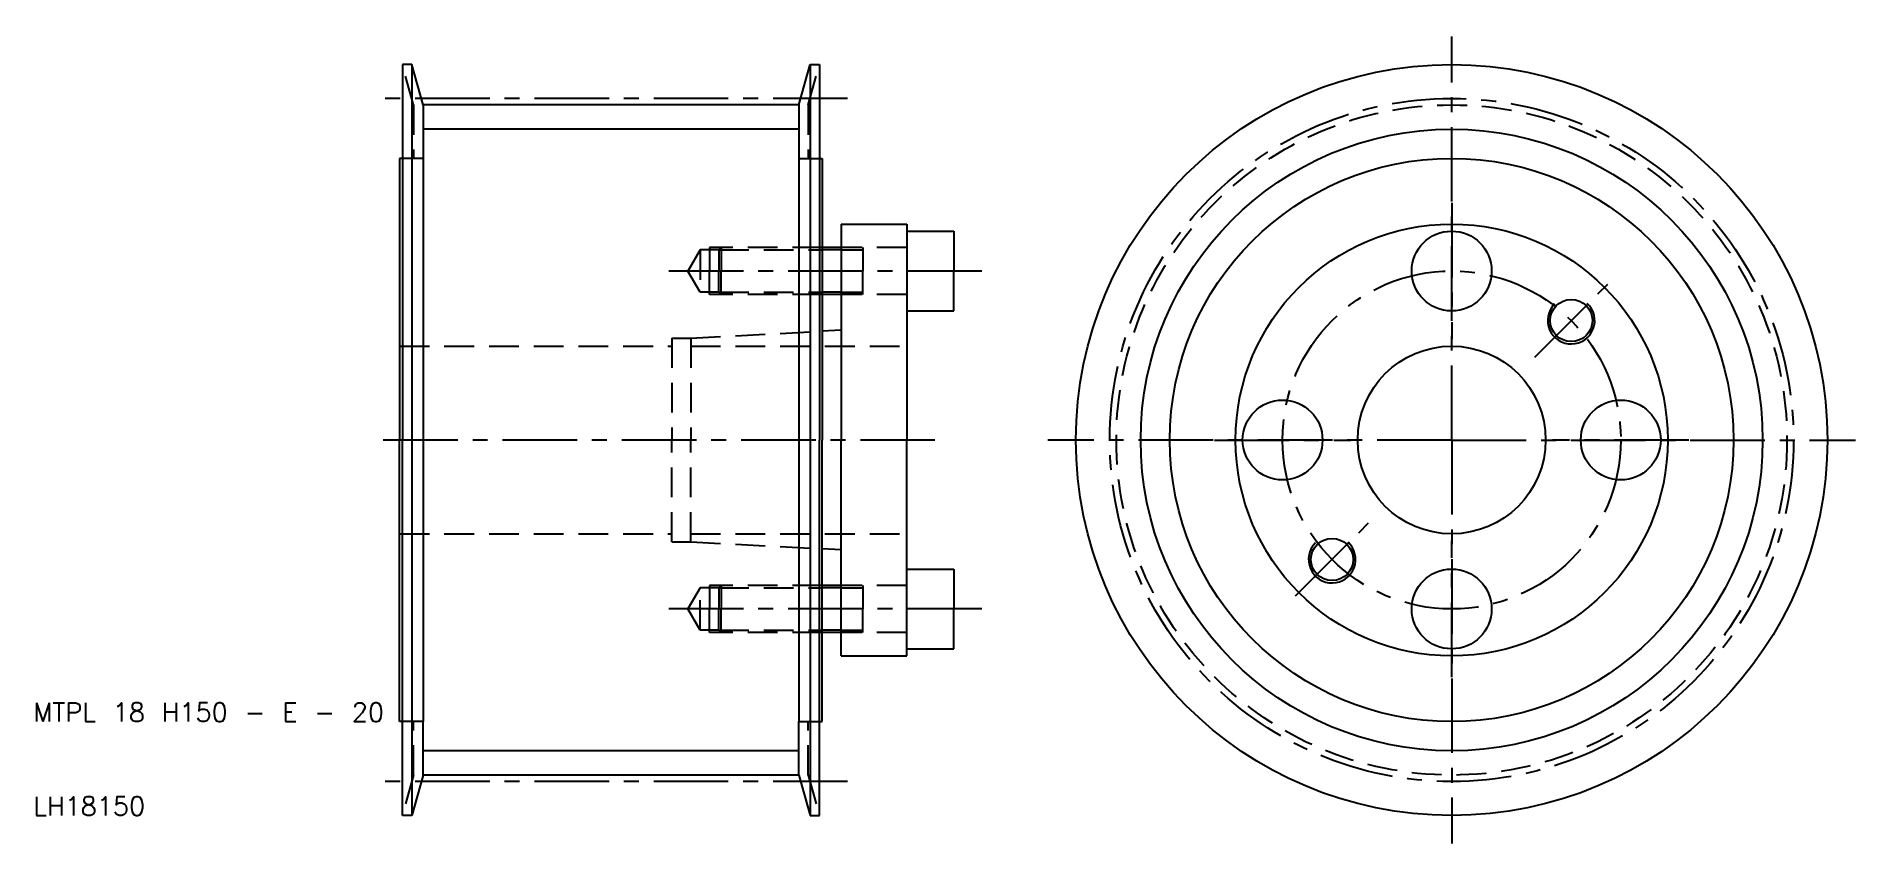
# Model space of a CAD drawing. Extents: x 10 to 204, y 7 to 93.
import ezdxf

# ---------------------------------------------------------------- set-up
doc = ezdxf.new("R2010")
doc.units = 0
doc.header["$LTSCALE"] = 0.25
doc.linetypes.add('CENTER', pattern=[50.8, 31.75, -6.35, 6.35, -6.35])
doc.linetypes.add('DASHED', pattern=[19.05, 12.7, -6.35])
doc.layers.get('0').update_dxf_attribs({"linetype": 'CONTINUOUS'})
doc.layers.add('CENTER', color=1, linetype='CENTER')
doc.styles.get("Standard").update_dxf_attribs({"font": 'txt.shx'})

msp = doc.modelspace()

# ---------------------------------------------------------------- linework, layer by layer
for p, q in [((49.3, 90), (49.3, 80)), ((50.3, 90), (49.3, 90)), ((50.3, 90), (50.3, 10)), ((51.5, 85.695), (50.3, 90)), ((91.5, 85.695), (92.7, 90)), ((92.7, 90), (92.7, 10)), ((92.7, 90), (93.7, 90)), ((93.7, 90), (93.7, 80)), ((91.5, 85.695), (51.5, 85.695)), ((51.5, 85.695), (51.5, 80)), ((91.5, 85.695), (91.5, 80)), ((49, 80), (49, 50)), ((49.3, 80), (49, 80)), ((49.3, 80), (49.3, 50)), ((51.5, 80), (51.5, 20)), ((91.5, 80), (91.5, 20)), ((93.7, 80), (93.7, 50)), ((93.7, 80), (94, 80)), ((94, 80), (94, 70.5)), ((96, 73), (103, 73)), ((96, 73), (96, 70.5)), ((103, 73), (103, 72.25)), ((103, 72.25), (103, 63.75)), ((103, 72.25), (108, 72.25)), ((108, 72.25), (108, 68)), ((96, 70.5), (94, 70.5)), ((94, 70.5), (94, 65.5)), ((96, 70.5), (96, 65.5)), ((108, 63.75), (108, 68)), ((96, 65.5), (94, 65.5)), ((94, 65.5), (94, 61.59375)), ((96, 65.5), (96, 61.7)), ((103, 63.75), (103, 50)), ((103, 63.75), (108, 63.75)), ((96, 61.7), (94, 61.59375)), ((94, 61.59375), (94, 50)), ((96, 61.7), (96, 50)), ((49, 20), (49, 50)), ((49.3, 20), (49.3, 50)), ((93.7, 20), (93.7, 50)), ((94, 38.40625), (94, 50)), ((96, 38.3), (96, 50)), ((103, 36.25), (103, 50)), ((96, 38.3), (94, 38.40625)), ((94, 34.5), (94, 38.40625)), ((96, 34.5), (96, 38.3)), ((103, 27.75), (103, 36.25)), ((103, 36.25), (108, 36.25)), ((108, 36.25), (108, 32)), ((94, 29.5), (94, 34.5)), ((96, 34.5), (94, 34.5)), ((96, 29.5), (96, 34.5)), ((108, 27.75), (108, 32)), ((96, 29.5), (94, 29.5)), ((94, 20), (94, 29.5)), ((96, 27), (96, 29.5)), ((103, 27.75), (108, 27.75)), ((103, 27), (103, 27.75)), ((96, 27), (103, 27)), ((49.3, 20), (49, 20)), ((49.3, 10), (49.3, 20)), ((51.5, 14.305), (51.5, 20)), ((91.5, 14.305), (91.5, 20)), ((93.7, 10), (93.7, 20)), ((93.7, 20), (94, 20)), ((51.5, 14.305), (50.3, 10)), ((91.5, 14.305), (51.5, 14.305)), ((91.5, 14.305), (92.7, 10)), ((50.3, 10), (49.3, 10)), ((92.7, 10), (93.7, 10))]:
    msp.add_line(p, q)
at = {"color": 3, "linetype": 'DASHED'}
for p, q in [((50.5, 85.695), (49.3, 90)), ((92.5, 85.695), (93.7, 90)), ((50.5, 85.695), (50.5, 80)), ((92.5, 85.695), (92.5, 80)), ((51.5, 80), (49.3, 80)), ((91.5, 80), (93.7, 80)), ((81, 70.25), (79.700962, 68)), ((81, 70.25), (81, 65.75)), ((83, 70.25), (81, 70.25)), ((83.25, 70.5), (82, 70.5)), ((82, 70.5), (82, 68)), ((83.25, 70.5), (83, 70.25)), ((83, 70.25), (94, 70.25)), ((83, 70.25), (83, 68)), ((94, 70.5), (83.25, 70.5)), ((83.25, 70.5), (83.25, 68)), ((103, 70.5), (96, 70.5)), ((96, 70.25), (98.333333, 70.25)), ((98.333333, 70.5), (98.333333, 68)), ((81, 65.75), (79.700962, 68)), ((82, 65.5), (82, 68)), ((83, 65.75), (83, 68)), ((83.25, 65.5), (83.25, 68)), ((98.333333, 65.5), (98.333333, 68)), ((83, 65.75), (81, 65.75)), ((83.25, 65.5), (82, 65.5)), ((83, 65.75), (94, 65.75)), ((83.25, 65.5), (83, 65.75)), ((94, 65.5), (83.25, 65.5)), ((96, 65.75), (98.333333, 65.75)), ((103, 65.5), (96, 65.5)), ((78, 60.85), (80, 60.85)), ((78, 60.85), (78, 50)), ((80, 60.85), (94, 61.59375)), ((80, 60.85), (80, 50)), ((49, 60), (78, 60)), ((80, 60), (103, 60)), ((78, 39.15), (78, 50)), ((80, 39.15), (80, 50)), ((49, 40), (78, 40)), ((78, 39.15), (80, 39.15)), ((80, 40), (103, 40)), ((80, 39.15), (94, 38.40625)), ((81, 34.25), (79.700962, 32)), ((81, 29.75), (81, 34.25)), ((83, 34.25), (81, 34.25)), ((82, 34.5), (82, 32)), ((83.25, 34.5), (82, 34.5)), ((83.25, 34.5), (83, 34.25)), ((83, 34.25), (83, 32)), ((83, 34.25), (94, 34.25)), ((83.25, 34.5), (83.25, 32)), ((94, 34.5), (83.25, 34.5)), ((103, 34.5), (96, 34.5)), ((96, 34.25), (98.333333, 34.25)), ((98.333333, 34.5), (98.333333, 32)), ((81, 29.75), (79.700962, 32)), ((82, 29.5), (82, 32)), ((83, 29.75), (83, 32)), ((83.25, 29.5), (83.25, 32)), ((98.333333, 29.5), (98.333333, 32)), ((83, 29.75), (81, 29.75)), ((83.25, 29.5), (82, 29.5)), ((83, 29.75), (94, 29.75)), ((83.25, 29.5), (83, 29.75)), ((94, 29.5), (83.25, 29.5)), ((96, 29.75), (98.333333, 29.75)), ((103, 29.5), (96, 29.5)), ((51.5, 20), (49.3, 20)), ((50.5, 14.305), (50.5, 20)), ((91.5, 20), (93.7, 20)), ((92.5, 14.305), (92.5, 20)), ((50.5, 14.305), (49.3, 10)), ((92.5, 14.305), (93.7, 10))]:
    msp.add_line(p, q, dxfattribs=at)
at = {"color": 3}
for p, q in [((91.5, 83.105), (51.5, 83.105)), ((96, 70.25), (94, 70.25)), ((96, 65.75), (94, 65.75)), ((96, 34.25), (94, 34.25)), ((96, 29.75), (94, 29.75)), ((91.5, 16.895), (51.5, 16.895))]:
    msp.add_line(p, q, dxfattribs=at)
for centre, radius in [((161, 50), 40), ((161, 50), 30), ((161, 50), 23), ((161, 50), 23), ((161, 68), 4.25), ((173.727922, 62.727922), 2.25), ((161, 50), 10), ((143, 50), 4.25), ((179, 50), 4.25), ((148.272078, 37.272078), 2.25), ((161, 32), 4.25)]:
    msp.add_circle(centre, radius)
at = {"color": 3, "linetype": 'DASHED'}
msp.add_circle((161, 50), 35.695, dxfattribs=at)
at = {"color": 3}
msp.add_circle((161, 50), 33.105, dxfattribs=at)
for centre in [(173.727922, 62.727922), (148.272078, 37.272078)]:
    msp.add_arc(centre, 2.5, 135, 47, dxfattribs=at)
at = {"layer": 'CENTER', "color": 1, "linetype": 'CENTER'}
for p, q in [((161, 50), (161, 93)), ((96.7, 86.385), (46.3, 86.385)), ((161, 75.25), (161, 60.75)), ((111, 68), (76.700962, 68)), ((169.838835, 58.838835), (177.617009, 66.617009)), ((106, 50), (46, 50)), ((161, 50), (118, 50)), ((135.75, 50), (150.25, 50)), ((161, 50), (161, 7)), ((161, 50), (204, 50)), ((186.25, 50), (171.75, 50)), ((144.382991, 33.382991), (152.161165, 41.161165)), ((161, 24.75), (161, 39.25)), ((111, 32), (76.700962, 32)), ((96.7, 13.615), (46.3, 13.615))]:
    msp.add_line(p, q, dxfattribs=at)
for radius in [36.385, 18]:
    msp.add_circle((161, 50), radius, dxfattribs=at)

# ---------------------------------------------------------------- texts
for s, p in [('MTPL 18 H150 - E - 20', (10, 20)), ('LH18150', (10, 10))]:
    msp.add_text(s, height=2).set_placement(p)

doc.saveas('drawing.dxf')
